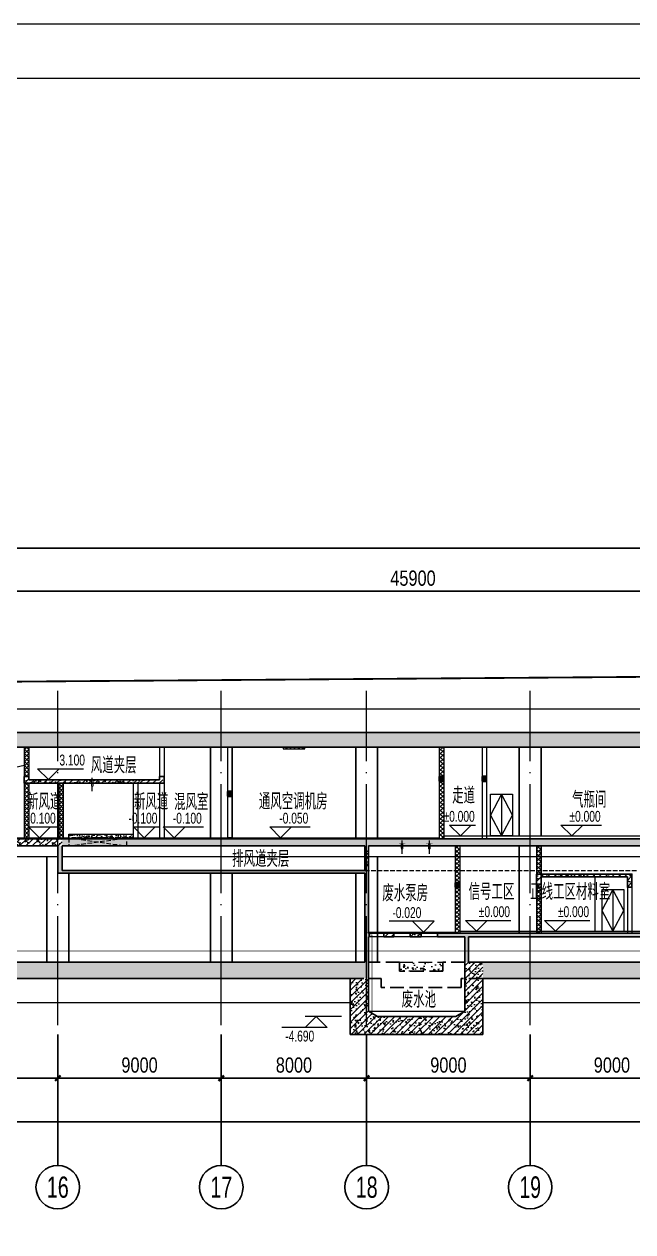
# Model space of a CAD drawing. Extents: x 4 to 13611208, y -605838 to 574722.
# Drawn here: x 13237547 to 13271047, y -360409 to -293907 of the extents above; entities that cross this region are included whole.
import ezdxf
from ezdxf.enums import TextEntityAlignment as Align

# ---------------------------------------------------------------- set-up
doc = ezdxf.new("R2010")
doc.units = 0
doc.header["$LTSCALE"] = 1000
doc.header["$MEASUREMENT"] = 0
for name, pattern in [('ACAD_ISO10W100', [18.5, 12, -3, 0.5, -3]), ('CONTINOUS', [0]), ('DASH', [0.35, 0.25, -0.1]), ('DOTE', [2.42, 2, -0.2, 0.02, -0.2])]:
    doc.linetypes.add(name, pattern=pattern)
for name, color, linetype, lineweight in [('1-WALL-砼', 8, 'Continuous', 30), ('1-填充', 8, 'Continuous', 5), ('1-孔洞', 7, 'Continuous', 5), ('1-开孔（楼板）', 7, 'Continuous', 5), ('1-文字(房间名称)', 8, 'Continuous', 5), ('1-线路', 8, 'ACAD_ISO10W100', 5), ('1-结构梁', 8, 'Continuous', 5), ('1-装修', 8, 'Continuous', 5), ('1-预埋件', 8, 'Continuous', 5), ('COLUMN', 8, 'Continuous', 5), ('COLUMN(构造柱)', 8, 'Continuous', 35), ('DIM_ELEV', 3, 'Continuous', 5), ('DOTE', 14, 'DOTE', 5), ('PUB_HATCH', 8, 'Continuous', 5), ('PUB_TITLE', 8, 'Continuous', 5), ('WALL', 2, 'Continuous', 5), ('WINDOW', 8, 'Continuous', 5), ('人防预埋吊钩', 1, 'CONTINOUS', 5), ('建筑看线', 161, 'Continuous', 5), ('环控预埋件', 1, 'Continuous', 5)]:
    doc.layers.add(name, color=color, linetype=linetype, lineweight=lineweight)
for name, color, linetype in [('AXIS', 3, 'Continuous'), ('AXIS_TEXT', 7, 'Continuous'), ('PUB_TEXT', 8, 'Continuous')]:
    doc.layers.add(name, color=color, linetype=linetype)
doc.styles.add('C', font='HZTXT_E', dxfattribs={"width": 0.7, "bigfont": 'HZTXT'})
doc.styles.add('C_T3', font='fsdb_e.shx', dxfattribs={"width": 0.8, "bigfont": 'hzdx.shx'})
doc.styles.add('COMPLEX', font='hztxt_e.shx', dxfattribs={"width": 0.6, "bigfont": 'HZTXT.shx'})
doc.dimstyles.new('_TCH_ARCH&&300', dxfattribs={"dimtxt": 840, "dimasz": 300, "dimexe": 300, "dimexo": 600, "dimgap": 300, "dimtad": 1, "dimdec": 0, "dimzin": 0, "dimdsep": 46, "dimtxsty": 'C_T3', "dimblk": 'ARCHTICK', "dimcen": 0.09, "dimclrd": 3, "dimclre": 3, "dimclrt": 3, "dimadec": 4, "dimazin": 2, "dimtfac": 1, "dimtdec": 0, "dimtix": 1, "dimtmove": 2, "dimatfit": 3, "dimfxl": 1, "dimtolj": 1, "dimtzin": 0, "dimarcsym": 0})
pattern_1 = [(45, (0, 0), (-176.7766953, 176.7766953), []), (50, (0, 0), (717.260183, -62.752135), [75, -825]), (355, (0, 0), (-138.751334, 752.192134), [60, -660]), (100.4514, (59.8, -5.2), (578.50938, 689.439542), [63.74019, -701.142112]), (46.1842, (0, 200), (1067.24105, -165.519014), [112.5, -1237.5]), (96.6356, (88.9, 186.2), (934.662706, 974.11787), [95.61029, -1051.713]), (351.1842, (0, 200), (934.661945, 974.1186), [90, -990]), (21, (100, 150), (596.907052, -402.61889), [75, -825]), (326, (100, 150), (243.31533, 725.150045), [60, -660]), (71.4514, (149.74, 116.45), (840.22263, 322.530497), [63.74019, -701.142112]), (37.5, (0, 0), (12.1598553, 332.893854), [0, -652, 0, -670, 0, -662.5]), (7.5, (0, 0), (263.069537, 394.411712), [0, -382, 0, -637, 0, -252.5]), (327.5, (-223, 0), (533.822436, -22.554872), [0, -250, 0, -780, 0, -1035]), (317.5, (-323, 0), (583.18617, 100.104982), [0, -325, 0, -518, 0, -735])]
pattern_2 = [(45, (0, 0), (-112.2532015, 112.2532015), []), (135, (0, 0), (-112.2532015, -112.2532015), [])]

# ---------------------------------------------------------------- blocks, each defined once
blk = doc.blocks.new('A$C16B82DF2')
at = {"layer": '1-预埋件'}
blk.add_line((175, 0), (175, 734), dxfattribs=at)
at = {"layer": '人防预埋吊钩', "ltscale": 0.025}
blk.add_lwpolyline([(349, 561, 30, 30, 0), (230, 561, 30, 30, 0), (230, 287, 25, 25, -1), (119, 287, 30, 30, 0), (119, 561, 30, 30, 0), (0, 561, 30, 30, 0)], format="xyseb", dxfattribs=at)
blk = doc.blocks.new('_ArchTick')
at = {"color": 0, "linetype": 'ByBlock', "const_width": 0.4}
blk.add_lwpolyline([(-0.5, -0.5), (0.5, 0.5)], dxfattribs=at)
blk = doc.blocks.new('*D1400')
at = {"layer": 'AXIS', "color": 3, "lineweight": -2}
for p, q in [((13121697, -329857), (13121697, -322460)), ((13473697, -329857), (13473697, -322460)), ((13121697, -322760), (13473697, -322760))]:
    blk.add_line(p, q, dxfattribs=at)
at = {"layer": 'AXIS', "color": 3, "lineweight": -2, "xscale": 300, "yscale": 300, "zscale": 300, "rotation": 180}
blk.add_blockref('_ArchTick', (13121697, -322760), dxfattribs=at)
at = {"layer": 'AXIS', "color": 3, "lineweight": -2, "xscale": 300, "yscale": 300, "zscale": 300}
blk.add_blockref('_ArchTick', (13473697, -322760), dxfattribs=at)
at = {"layer": 'AXIS', "color": 3, "insert": (13297697, -322040), "char_height": 840, "attachment_point": 5, "style": 'C_T3'}
blk.add_mtext('\\A1;352000', dxfattribs=at)
blk = doc.blocks.new('*D1404')
at = {"layer": 'AXIS', "color": 3, "lineweight": -2}
for p, q in [((13235997, -330457), (13235997, -324838)), ((13235997, -325138), (13281897, -325138)), ((13281897, -330457), (13281897, -324838))]:
    blk.add_line(p, q, dxfattribs=at)
at = {"layer": 'AXIS', "color": 3, "lineweight": -2, "xscale": 300, "yscale": 300, "zscale": 300, "rotation": 180}
blk.add_blockref('_ArchTick', (13235997, -325138), dxfattribs=at)
at = {"layer": 'AXIS', "color": 3, "lineweight": -2, "xscale": 300, "yscale": 300, "zscale": 300}
blk.add_blockref('_ArchTick', (13281897, -325138), dxfattribs=at)
at = {"layer": 'AXIS', "color": 3, "insert": (13258947, -324418), "char_height": 840, "attachment_point": 5, "style": 'C_T3'}
blk.add_mtext('\\A1;45900', dxfattribs=at)
blk = doc.blocks.new('*D1423')
at = {"layer": 'AXIS', "color": 3, "lineweight": -2}
for p, q in [((13230997, -350149), (13230997, -352249)), ((13239397, -350149), (13239397, -352249)), ((13230997, -351949), (13239397, -351949))]:
    blk.add_line(p, q, dxfattribs=at)
at = {"layer": 'AXIS', "color": 3, "lineweight": -2, "xscale": 300, "yscale": 300, "zscale": 300, "rotation": 180}
blk.add_blockref('_ArchTick', (13230997, -351949), dxfattribs=at)
at = {"layer": 'AXIS', "color": 3, "lineweight": -2, "xscale": 300, "yscale": 300, "zscale": 300}
blk.add_blockref('_ArchTick', (13239397, -351949), dxfattribs=at)
at = {"layer": 'AXIS', "color": 3, "insert": (13235197, -351229), "char_height": 840, "attachment_point": 5, "style": 'C_T3'}
blk.add_mtext('\\A1;8400', dxfattribs=at)
blk = doc.blocks.new('*D1424')
at = {"layer": 'AXIS', "color": 3, "lineweight": -2}
for p, q in [((13239397, -350149), (13239397, -352249)), ((13248397, -350149), (13248397, -352249)), ((13239397, -351949), (13248397, -351949))]:
    blk.add_line(p, q, dxfattribs=at)
at = {"layer": 'AXIS', "color": 3, "lineweight": -2, "xscale": 300, "yscale": 300, "zscale": 300, "rotation": 180}
blk.add_blockref('_ArchTick', (13239397, -351949), dxfattribs=at)
at = {"layer": 'AXIS', "color": 3, "lineweight": -2, "xscale": 300, "yscale": 300, "zscale": 300}
blk.add_blockref('_ArchTick', (13248397, -351949), dxfattribs=at)
at = {"layer": 'AXIS', "color": 3, "insert": (13243897, -351229), "char_height": 840, "attachment_point": 5, "style": 'C_T3'}
blk.add_mtext('\\A1;9000', dxfattribs=at)
blk = doc.blocks.new('*D1425')
at = {"layer": 'AXIS', "color": 3, "lineweight": -2}
for p, q in [((13248397, -350149), (13248397, -352249)), ((13256397, -350149), (13256397, -352249)), ((13248397, -351949), (13256397, -351949))]:
    blk.add_line(p, q, dxfattribs=at)
at = {"layer": 'AXIS', "color": 3, "lineweight": -2, "xscale": 300, "yscale": 300, "zscale": 300, "rotation": 180}
blk.add_blockref('_ArchTick', (13248397, -351949), dxfattribs=at)
at = {"layer": 'AXIS', "color": 3, "lineweight": -2, "xscale": 300, "yscale": 300, "zscale": 300}
blk.add_blockref('_ArchTick', (13256397, -351949), dxfattribs=at)
at = {"layer": 'AXIS', "color": 3, "insert": (13252397, -351229), "char_height": 840, "attachment_point": 5, "style": 'C_T3'}
blk.add_mtext('\\A1;8000', dxfattribs=at)
blk = doc.blocks.new('*D1426')
at = {"layer": 'AXIS', "color": 3, "lineweight": -2}
for p, q in [((13256397, -350149), (13256397, -352249)), ((13265397, -350149), (13265397, -352249)), ((13256397, -351949), (13265397, -351949))]:
    blk.add_line(p, q, dxfattribs=at)
at = {"layer": 'AXIS', "color": 3, "lineweight": -2, "xscale": 300, "yscale": 300, "zscale": 300, "rotation": 180}
blk.add_blockref('_ArchTick', (13256397, -351949), dxfattribs=at)
at = {"layer": 'AXIS', "color": 3, "lineweight": -2, "xscale": 300, "yscale": 300, "zscale": 300}
blk.add_blockref('_ArchTick', (13265397, -351949), dxfattribs=at)
at = {"layer": 'AXIS', "color": 3, "insert": (13260897, -351229), "char_height": 840, "attachment_point": 5, "style": 'C_T3'}
blk.add_mtext('\\A1;9000', dxfattribs=at)
blk = doc.blocks.new('*D1427')
at = {"layer": 'AXIS', "color": 3, "lineweight": -2}
for p, q in [((13265397, -350149), (13265397, -352249)), ((13274397, -350149), (13274397, -352249)), ((13265397, -351949), (13274397, -351949))]:
    blk.add_line(p, q, dxfattribs=at)
at = {"layer": 'AXIS', "color": 3, "lineweight": -2, "xscale": 300, "yscale": 300, "zscale": 300, "rotation": 180}
blk.add_blockref('_ArchTick', (13265397, -351949), dxfattribs=at)
at = {"layer": 'AXIS', "color": 3, "lineweight": -2, "xscale": 300, "yscale": 300, "zscale": 300}
blk.add_blockref('_ArchTick', (13274397, -351949), dxfattribs=at)
at = {"layer": 'AXIS', "color": 3, "insert": (13269897, -351229), "char_height": 840, "attachment_point": 5, "style": 'C_T3'}
blk.add_mtext('\\A1;9000', dxfattribs=at)
blk = doc.blocks.new('*D1453')
at = {"layer": 'AXIS', "color": 3, "lineweight": -2}
for p, q in [((13121697, -350149), (13121697, -354649)), ((13473697, -350149), (13473697, -354649)), ((13121697, -354349), (13473697, -354349))]:
    blk.add_line(p, q, dxfattribs=at)
at = {"layer": 'AXIS', "color": 3, "lineweight": -2, "xscale": 300, "yscale": 300, "zscale": 300, "rotation": 180}
blk.add_blockref('_ArchTick', (13121697, -354349), dxfattribs=at)
at = {"layer": 'AXIS', "color": 3, "lineweight": -2, "xscale": 300, "yscale": 300, "zscale": 300}
blk.add_blockref('_ArchTick', (13473697, -354349), dxfattribs=at)
at = {"layer": 'AXIS', "color": 3, "insert": (13297697, -353629), "char_height": 840, "attachment_point": 5, "style": 'C_T3'}
blk.add_mtext('\\A1;352000', dxfattribs=at)
blk = doc.blocks.new('_AXISO')
blk.add_circle((0, 0), 0.5)
at = {"layer": 'AXIS_TEXT', "style": 'COMPLEX', "width": 1.041667}
blk.add_attdef('A', text='', height=0.56, dxfattribs=at).set_placement((-0.25, -0.28), (0.25, -0.28), align=Align.FIT)

msp = doc.modelspace()

# ---------------------------------------------------------------- hatches: boundary and pattern name
at = {"layer": '1-填充'}
h = msp.add_hatch(dxfattribs=at)
h.set_pattern_fill('钢筋混凝土', color=256, scale=100, style=0)
h.set_pattern_definition(pattern_1)
h.paths.add_polyline_path([(13472857.3, -332911.1), (13231757.3, -332911.1), (13231757.3, -333711.1), (13472857.3, -333711.1)])
h = msp.add_hatch(dxfattribs=at)
h.set_pattern_fill('钢筋混凝土', color=256, scale=100, style=0)
h.set_pattern_definition(pattern_1)
h.paths.add_polyline_path([(13245247.3, -335711.1), (13245247.3, -335511.1), (13237797.3, -335511.1), (13237797.3, -335336.1), (13237547.3, -335336.1), (13237547.3, -335711.1)])
h = msp.add_hatch(dxfattribs=at)
h.set_pattern_fill('钢筋混凝土', color=256, scale=100, style=0)
h.set_pattern_definition(pattern_1)
h.paths.add_polyline_path([(13230997.3, -338161.1), (13230997.3, -339161.1), (13239647.3, -339161.1), (13239647.3, -338761.1), (13231797.3, -338761.1), (13231797.3, -338161.1)])
h = msp.add_hatch(dxfattribs=at)
h.set_pattern_fill('钢筋混凝土', color=256, scale=100, style=0)
h.set_pattern_definition(pattern_1)
h.paths.add_polyline_path([(13256497.3, -340511.1), (13256297.3, -340511.1), (13239647.3, -340511.1), (13239647.3, -339161.1), (13239397.3, -339161.1), (13239397.3, -340661.1), (13256297.3, -340661.1), (13256297.3, -345551.1), (13256497.3, -345551.1), (13256497.3, -344161.1), (13256537.3, -344161.1), (13256537.3, -343961.1), (13256497.3, -343961.1)])
h = msp.add_hatch(dxfattribs=at)
h.set_pattern_fill('钢筋混凝土', color=256, scale=100, style=0)
h.set_pattern_definition(pattern_1)
h.paths.add_polyline_path([(13262797.3, -338761.1), (13239997.3, -338761.1), (13239647.3, -338761.1), (13239647.3, -339161.1), (13239997.3, -339161.1), (13262797.3, -339161.1)])
h = msp.add_hatch(dxfattribs=at)
h.set_pattern_fill('混凝土', color=256, scale=50, style=0)
h.set_pattern_definition([(50, (793255.2, -429824.43), (358.630091, -31.3760675), [37.5, -412.5]), (355, (793255.2, -429824.43), (-69.375667, 376.096067), [30, -330]), (100.4514, (793285.08, -429827.05), (289.254691, 344.719771), [31.870095, -350.571056]), (46.1842, (793255.2, -429724.43), (533.620524, -82.759507), [56.25, -618.75]), (96.6356, (793299.66, -429731.33), (467.331353, 487.058935), [47.805144, -525.8565]), (351.1842, (793255.2, -429724.43), (467.330973, 487.0593), [45, -495]), (21, (793305.2, -429749.43), (298.453526, -201.309445), [37.5, -412.5]), (326, (793305.2, -429749.43), (121.657666, 362.575023), [30, -330]), (71.4514, (793330.06, -429766.2), (420.111314, 161.265248), [31.870095, -350.571056]), (37.5, (793255.19, -429824.43), (6.0799277, 166.4469269), [0, -326, 0, -335, 0, -331.25]), (7.5, (793255.2, -429824.43), (131.5347687, 197.205856), [0, -191, 0, -318.5, 0, -126.25]), (327.5, (793143.7, -429824.43), (266.9112181, -11.2774359), [0, -125, 0, -390, 0, -517.5]), (317.5, (793093.7, -429824.43), (291.5930847, 50.052491), [0, -162.5, 0, -259, 0, -367.5])])
h.paths.add_polyline_path([(13239997.3, -338711.1), (13239997.3, -338511.1), (13243547.3, -338511.1), (13243547.3, -338761.1), (13239997.3, -338761.1)])
h = msp.add_hatch(dxfattribs=at)
h.set_pattern_fill('钢筋混凝土', color=256, scale=100, style=0)
h.set_pattern_definition(pattern_1)
h.paths.add_polyline_path([(13256497.3, -339161.1), (13256297.3, -339161.1), (13256297.3, -340511.1), (13256497.3, -340511.1)])
h = msp.add_hatch(dxfattribs=at)
h.set_pattern_fill('钢筋混凝土', color=256, scale=100, style=0)
h.set_pattern_definition(pattern_1)
h.paths.add_polyline_path([(13297447.3, -338911.1), (13298547.3, -338911.1), (13298547.3, -339161.1), (13298797.3, -339161.1), (13298797.3, -338994.3), (13298847.3, -339023.8), (13298847.3, -338820.2), (13298797.3, -338820.2), (13298797.3, -338761.1), (13297447.3, -338761.1), (13262797.3, -338761.1), (13262797.3, -339161.1), (13297447.3, -339161.1)])
h = msp.add_hatch(dxfattribs=at)
h.set_pattern_fill('钢筋混凝土', color=256, scale=100, style=0)
h.set_pattern_definition(pattern_1)
h.paths.add_polyline_path([(13265747.3, -340711.1), (13265747.3, -341436.1), (13265997.3, -341436.1), (13265997.3, -340861.1), (13270747.3, -340861.1), (13270747.3, -341436.1), (13270997.3, -341436.1), (13270997.3, -340711.1)])
h = msp.add_hatch(dxfattribs=at)
h.set_pattern_fill('钢筋混凝土', color=256, scale=100, style=0)
h.set_pattern_definition(pattern_1)
h.paths.add_polyline_path([(13257897.3, -343961.1), (13257337.3, -343961.1), (13257337.3, -344161.1), (13257897.3, -344161.1)])
h = msp.add_hatch(dxfattribs=at)
h.set_pattern_fill('钢筋混凝土', color=256, scale=100, style=0)
h.set_pattern_definition(pattern_1)
h.paths.add_polyline_path([(13259397.3, -344161.1), (13259397.3, -343961.1), (13258797.3, -343961.1), (13258797.3, -344161.1)])
h = msp.add_hatch(dxfattribs=at)
h.set_pattern_fill('钢筋混凝土', color=256, scale=100, style=0)
h.set_pattern_definition(pattern_1)
h.paths.add_polyline_path([(13275897.3, -343961.1), (13275897.3, -344161.1), (13305897.3, -344161.1), (13305897.3, -343961.1)])
h.paths.add_polyline_path([(13275097.3, -344161.1), (13275097.3, -343961.1), (13260297.3, -343961.1), (13260297.3, -344161.1), (13261797.3, -344161.1), (13261797.3, -345551.1), (13261997.3, -345551.1), (13261997.3, -344161.1)])
h = msp.add_hatch(dxfattribs=at)
h.set_pattern_fill('钢筋混凝土', color=256, scale=100, style=0)
h.set_pattern_definition(pattern_1)
h.paths.add_polyline_path([(13255497.3, -346451.1), (13256497.3, -346451.1), (13256497.3, -345551.1), (13256297.3, -345551.1), (13143247.3, -345551.1), (13143047.3, -345551.1), (13143047.3, -346451.1), (13144047.3, -346451.1)])
h = msp.add_hatch(dxfattribs=at)
h.set_pattern_fill('钢筋混凝土', color=256, scale=100, style=0)
h.set_pattern_definition(pattern_1)
h.paths.add_polyline_path([(13262797.3, -345551.1), (13261797.3, -345551.1), (13261797.3, -348251.1), (13261297.3, -348551.1), (13256997.3, -348551.1), (13256497.3, -348251.1), (13256497.3, -346451.1), (13255497.3, -346451.1), (13255497.3, -349551.1), (13262797.3, -349551.1)])
at = {"layer": '1-填充', "linetype": 'DASH', "ltscale": 3}
h = msp.add_hatch(dxfattribs=at)
h.set_pattern_fill('混凝土', color=8, scale=100, style=0)
h.set_pattern_definition([(50, (793255.2, 72004.07), (717.260183, -62.752135), [75, -825]), (355, (793255.2, 72004.1), (-138.751334, 752.192134), [60, -660]), (100.4514, (793314.97, 71998.84), (578.50938, 689.439542), [63.74019, -701.14211]), (46.1842, (793255.2, 72204.1), (1067.24105, -165.519014), [112.5, -1237.5]), (96.6356, (793344.1, 72190.3), (934.662706, 974.11787), [95.61029, -1051.713]), (351.1842, (793255.2, 72204.1), (934.66195, 974.1186), [90, -990]), (21, (793355.2, 72154.07), (596.907052, -402.61889), [75, -825]), (326, (793355.2, 72154.1), (243.31533, 725.150045), [60, -660]), (71.4514, (793404.94, 72120.5), (840.22263, 322.530497), [63.74019, -701.14211]), (37.5, (793255.2, 72004.07), (12.1598553, 332.893854), [0, -652, 0, -670, 0, -662.5]), (7.5, (793255.2, 72004.07), (263.069537, 394.411712), [0, -382, 0, -637, 0, -252.5]), (327.5, (793032.2, 72004.07), (533.822436, -22.554872), [0, -250, 0, -780, 0, -1035]), (317.5, (792932.2, 72004.07), (583.18617, 100.104982), [0, -325, 0, -518, 0, -735])])
h.paths.add_polyline_path([(13258197.3, -345551.1), (13260597.3, -345551.1), (13260597.3, -346051.1), (13258197.3, -346051.1)])
at = {"layer": '1-填充'}
h = msp.add_hatch(dxfattribs=at)
h.set_pattern_fill('钢筋混凝土', color=256, scale=100, style=0)
h.set_pattern_definition(pattern_1)
h.paths.add_polyline_path([(13460397.3, -345551.1), (13262797.3, -345551.1), (13262797.3, -346451.1), (13458152, -346451.1), (13459197.3, -347931.1), (13465797.3, -347931.1), (13465797.3, -349551.1), (13472897.3, -349551.1), (13472897.3, -348251.1), (13472397.3, -348551.1), (13467297.3, -348551.1), (13466797.3, -348251.1), (13466797.3, -346931.1), (13460397.3, -346931.1)])
at = {"layer": 'PUB_HATCH'}
h = msp.add_hatch(dxfattribs=at)
h.set_pattern_fill('ANSI37', color=8, scale=100, style=0)
h.set_pattern_definition(pattern_2)
h.paths.add_polyline_path([(13237547.3, -333711.1), (13237547.3, -335336.1), (13237797.3, -335336.1), (13237797.3, -333711.1)])
h = msp.add_hatch(dxfattribs=at)
h.set_pattern_fill('ANSI37', color=8, scale=100, style=0)
h.set_pattern_definition(pattern_2)
h.paths.add_polyline_path([(13260397.3, -335336.1), (13260647.3, -335336.1), (13260647.3, -333711.1), (13260397.3, -333711.1)])
h = msp.add_hatch(dxfattribs=at)
h.set_pattern_fill('ANSI37', color=8, scale=100, style=0)
h.set_pattern_definition(pattern_2)
h.paths.add_polyline_path([(13237547.3, -335711.1), (13237547.3, -338761.1), (13237797.3, -338761.1), (13237797.3, -335711.1)])
h = msp.add_hatch(dxfattribs=at)
h.set_pattern_fill('ANSI37', color=8, scale=100, style=0)
h.set_pattern_definition(pattern_2)
h.paths.add_polyline_path([(13239447.3, -335711.1), (13239447.3, -338761.1), (13239697.3, -338761.1), (13239697.3, -335711.1)])
for points in [[(13260397.3, -335586.1), (13260647.3, -335586.1), (13260647.3, -335336.1), (13260397.3, -335336.1)], [(13262747.3, -335586.1), (13262997.3, -335586.1), (13262997.3, -335336.1), (13262747.3, -335336.1)], [(13248747.3, -336411.1), (13248997.3, -336411.1), (13248997.3, -336161.1), (13248747.3, -336161.1)], [(13261272.3, -341436.1), (13261522.3, -341436.1), (13261522.3, -341186.1), (13261272.3, -341186.1)]]:
    msp.add_hatch(color=256, dxfattribs=at).paths.add_polyline_path(points)
h = msp.add_hatch(dxfattribs=at)
h.set_pattern_fill('ANSI37', color=8, scale=100, style=0)
h.set_pattern_definition(pattern_2)
h.paths.add_polyline_path([(13260647.3, -335586.1), (13260397.3, -335586.1), (13260397.3, -338761.1), (13260647.3, -338761.1)])
h = msp.add_hatch(dxfattribs=at)
h.set_pattern_fill('ANSI37', color=8, scale=100, style=0)
h.set_pattern_definition(pattern_2)
h.paths.add_polyline_path([(13261272.3, -341186.1), (13261522.3, -341186.1), (13261522.3, -339161.1), (13261272.3, -339161.1)])
h = msp.add_hatch(dxfattribs=at)
h.set_pattern_fill('ANSI37', color=8, scale=100, style=0)
h.set_pattern_definition(pattern_2)
h.paths.add_polyline_path([(13265747.3, -339161.1), (13265747.3, -340711.1), (13265997.3, -340711.1), (13265997.3, -339161.1)])
h = msp.add_hatch(dxfattribs=at)
h.set_pattern_fill('ANSI37', color=8, scale=100, style=0)
h.set_pattern_definition(pattern_2)
h.paths.add_polyline_path([(13261522.3, -341436.1), (13261272.3, -341436.1), (13261272.3, -343961.1), (13261522.3, -343961.1)])
h = msp.add_hatch(dxfattribs=at)
h.set_pattern_fill('ANSI37', color=8, scale=100, style=0)
h.set_pattern_definition(pattern_2)
h.paths.add_polyline_path([(13265747.3, -341436.1), (13265747.3, -343961.1), (13265997.3, -343961.1), (13265997.3, -341436.1)])
at = {"layer": '环控预埋件'}
h = msp.add_hatch(dxfattribs=at)
h.set_pattern_fill('ANSI31', color=256, scale=100, style=0)
h.set_pattern_definition([(45, (793255.2, -429824.43), (-112.2532015, 112.2532015), [])])
h.paths.add_polyline_path([(13251797.3, -333711.1), (13251797.3, -333811.1), (13252997.3, -333811.1), (13252997.3, -333711.1)])

# ---------------------------------------------------------------- linework, layer by layer
at = {"color": 0, "const_width": 100}
msp.add_lwpolyline([(13170347.3, -330619.1), (13373897.3, -329071.1)], dxfattribs=at)
at = {"const_width": 30}
msp.add_lwpolyline([(13256537.3, -344061.1), (13256691.7, -344061.1), (13256691.7, -348461.9)], dxfattribs=at)
at = {"layer": '1-WALL-砼'}
for p, q in [((13231797.3, -332911.1), (13473697.3, -332911.1)), ((13230197.3, -333711.1), (13472897.3, -333711.1)), ((13237547.3, -335336.1), (13237547.3, -335711.1)), ((13237797.3, -335336.1), (13237547.3, -335336.1)), ((13237547.3, -335711.1), (13245247.3, -335711.1)), ((13237797.3, -335511.1), (13237797.3, -335336.1)), ((13244997.3, -335511.1), (13237797.3, -335511.1)), ((13245247.3, -335336.1), (13244997.3, -335336.1)), ((13244997.3, -335336.1), (13244997.3, -335511.1)), ((13245247.3, -335711.1), (13245247.3, -335336.1)), ((13239397.3, -339161.1), (13239397.3, -340661.1)), ((13239647.3, -340511.1), (13239647.3, -339161.1)), ((13256297.3, -339161.1), (13256297.3, -340511.1)), ((13256497.3, -343961.1), (13256497.3, -339161.1)), ((13239397.3, -340661.1), (13256297.3, -340661.1)), ((13256297.3, -340511.1), (13239647.3, -340511.1)), ((13256297.3, -340661.1), (13256297.3, -345551.1)), ((13256537.3, -343961.1), (13256497.3, -343961.1)), ((13256497.3, -345551.1), (13256497.3, -344161.1)), ((13256497.3, -344161.1), (13256537.3, -344161.1)), ((13256537.3, -344161.1), (13256537.3, -343961.1)), ((13275097.3, -343961.1), (13260297.3, -343961.1)), ((13260297.3, -343961.1), (13260297.3, -344161.1)), ((13261797.3, -344161.1), (13260297.3, -344161.1)), ((13261797.3, -348251.1), (13261797.3, -344161.1)), ((13261997.3, -344161.1), (13261997.3, -345551.1)), ((13261997.3, -344161.1), (13275097.3, -344161.1)), ((13256497.3, -348251.1), (13256497.3, -345551.1)), ((13335926.8, -345551.1), (13261997.3, -345551.1)), ((13255497.3, -349551.1), (13255497.3, -346451.1)), ((13458152, -346451.1), (13262797.3, -346451.1)), ((13262797.3, -349551.1), (13262797.3, -346451.1)), ((13256997.3, -348551.1), (13256497.3, -348251.1)), ((13261797.3, -348251.1), (13261297.3, -348551.1))]:
    msp.add_line(p, q, dxfattribs=at)
at = {"layer": '1-WALL-砼', "ltscale": 6}
for p, q in [((13230597.3, -339161.1), (13239397.3, -339161.1)), ((13231797.3, -338761.1), (13239997.3, -338761.1)), ((13239647.3, -339161.1), (13239997.3, -339161.1)), ((13239647.3, -339161.1), (13239997.3, -339161.1)), ((13239997.3, -338761.1), (13297447.3, -338761.1)), ((13239997.3, -339161.1), (13256297.3, -339161.1)), ((13256497.3, -339161.1), (13279397.3, -339161.1)), ((13256297.3, -345551.1), (13143247.3, -345551.1)), ((13255497.3, -346451.1), (13144047.3, -346451.1)), ((13261297.3, -348551.1), (13256997.3, -348551.1)), ((13262797.3, -349551.1), (13255497.3, -349551.1))]:
    msp.add_line(p, q, dxfattribs=at)
at = {"layer": '1-WALL-砼', "color": 8, "linetype": 'DASH', "ltscale": 3}
for p, q in [((13258197.3, -345551.1), (13256497.3, -345551.1)), ((13258197.3, -346051.1), (13258197.3, -345551.1)), ((13261797.3, -345551.1), (13260597.3, -345551.1)), ((13260597.3, -346051.1), (13260597.3, -345551.1)), ((13255497.3, -346451.1), (13257197.3, -346451.1)), ((13257197.3, -346951.1), (13257197.3, -346451.1)), ((13260597.3, -346051.1), (13258197.3, -346051.1)), ((13261597.3, -346951.1), (13261597.3, -346451.1)), ((13262772.3, -346451.1), (13261597.3, -346451.1)), ((13261597.3, -346951.1), (13257197.3, -346951.1))]:
    msp.add_line(p, q, dxfattribs=at)
at = {"layer": '1-WALL-砼'}
for points in [[(13265747.3, -340711.1), (13265747.3, -341436.1), (13265997.3, -341436.1), (13265997.3, -340861.1), (13270747.3, -340861.1), (13270747.3, -341436.1), (13270997.3, -341436.1), (13270997.3, -340711.1)], [(13257897.3, -344161.1), (13257337.3, -344161.1), (13257337.3, -343961.1), (13257897.3, -343961.1)], [(13258797.3, -344161.1), (13259397.3, -344161.1), (13259397.3, -343961.1), (13258797.3, -343961.1)]]:
    msp.add_lwpolyline(points, close=True, dxfattribs=at)
at = {"layer": '1-填充', "linetype": 'DASH'}
msp.add_line((13256297.3, -340511.1), (13271297.3, -340511.1), dxfattribs=at)
at = {"layer": '1-填充', "color": 8, "linetype": 'DASH', "ltscale": 3}
msp.add_line((13258197.3, -345551.1), (13260597.3, -345551.1), dxfattribs=at)
at = {"layer": '1-孔洞'}
msp.add_line((13256537.3, -343961.1), (13257337.3, -343961.1), dxfattribs=at)
for points in [[(13256537.3, -344161.1), (13256537.3, -343961.1), (13256487.3, -343961.1), (13256487.3, -343911.1), (13257337.3, -343911.1), (13257387.3, -343911.1), (13257387.3, -343961.1), (13257337.3, -343961.1), (13257337.3, -344161.1)], [(13257897.3, -344161.1), (13257897.3, -343961.1), (13257847.3, -343961.1), (13257847.3, -343911.1), (13258797.3, -343911.1), (13258847.3, -343911.1), (13258847.3, -343961.1), (13258797.3, -343961.1), (13258797.3, -344161.1)], [(13259397.3, -344161.1), (13259397.3, -343961.1), (13259347.3, -343961.1), (13259347.3, -343911.1), (13260297.3, -343911.1), (13260347.3, -343911.1), (13260347.3, -343961.1), (13260297.3, -343961.1), (13260297.3, -344161.1)]]:
    msp.add_lwpolyline(points, close=True, dxfattribs=at)
for points in [[(13257897.3, -343961.1), (13258797.3, -343961.1)], [(13259397.3, -343961.1), (13260297.3, -343961.1)]]:
    msp.add_lwpolyline(points, dxfattribs=at)
at = {"layer": '1-开孔（楼板）', "linetype": 'DASH'}
msp.add_lwpolyline([(13239997.3, -338711.1), (13239997.3, -339161.1), (13243197.3, -339161.1), (13243197.3, -338711.1)], close=True, dxfattribs=at)
for points in [[(13239997.3, -339161.1), (13243197.3, -338711.1)], [(13239997.3, -338711.1), (13243197.3, -339161.1)]]:
    msp.add_lwpolyline(points, dxfattribs=at)
at = {"layer": '1-线路', "color": 1, "ltscale": 0.1, "const_width": 30}
msp.add_lwpolyline([(13119620.3, -344941.1), (13478780.3, -344941.1)], dxfattribs=at)
at = {"layer": '1-结构梁'}
for p, q in [((13231797.3, -331611.1), (13335097.3, -331611.1)), ((13239397.3, -339761.1), (13229897.3, -339761.1)), ((13279397.3, -339761.1), (13239647.3, -339761.1)), ((13255497.3, -347791.1), (13160047.3, -347791.1)), ((13292597.3, -347791.1), (13262797.3, -347791.1)), ((13256497.3, -348251.1), (13261797.3, -348251.1))]:
    msp.add_line(p, q, dxfattribs=at)
at = {"layer": '1-装修', "ltscale": 700}
for points in [[(13235772.4, -338711.1), (13239997.3, -338711.1)], [(13243197.3, -338711.1), (13260397.3, -338711.1)], [(13260647.3, -338611.1), (13271572.3, -338611.1)], [(13256497.3, -343911.1), (13261272.3, -343911.1)], [(13261522.3, -343861.1), (13272397.3, -343861.1)]]:
    msp.add_lwpolyline(points, dxfattribs=at)
at = {"layer": '1-装修', "color": 8, "linetype": 'DASH', "ltscale": 3}
msp.add_lwpolyline([(13258197.3, -345551.1), (13260597.3, -345551.1), (13260597.3, -346051.1), (13258197.3, -346051.1)], close=True, dxfattribs=at)
at = {"layer": 'AXIS'}
for p, q in [((13239397.2, -349549.1), (13239397.2, -356749.1)), ((13248397.2, -349549.1), (13248397.2, -356749.1)), ((13256397.2, -349549.1), (13256397.2, -356749.1)), ((13265397.2, -349549.1), (13265397.2, -356749.1))]:
    msp.add_line(p, q, dxfattribs=at)
at = {"layer": 'COLUMN', "color": 127, "lineweight": -3}
for p, q in [((13247797.3, -338711.1), (13247797.3, -333711.1)), ((13248997.3, -338711.1), (13248997.3, -333711.1)), ((13255797.3, -338711.1), (13255797.3, -333711.1)), ((13256997.3, -338711.1), (13256997.3, -333711.1)), ((13264797.3, -338611.1), (13264797.3, -333711.1)), ((13265997.3, -338611.1), (13265997.3, -333711.1)), ((13264797.3, -343911.1), (13264797.3, -339161.1)), ((13265997.3, -343861.1), (13265997.3, -339161.1)), ((13238797.3, -345551.1), (13238797.3, -339761.1)), ((13256997.3, -344161.1), (13256997.3, -339761.1)), ((13239997.3, -345551.1), (13239997.3, -340661.1)), ((13247797.3, -345551.1), (13247797.3, -340661.1)), ((13248997.3, -345551.1), (13248997.3, -340661.1)), ((13255797.3, -344161.1), (13255797.3, -340661.1)), ((13255797.3, -345551.1), (13255797.3, -344161.1)), ((13256997.3, -345551.1), (13256997.3, -344161.1))]:
    msp.add_line(p, q, dxfattribs=at)
at = {"layer": 'COLUMN(构造柱)'}
for p, q in [((13260647.3, -335336.1), (13260397.3, -335336.1)), ((13260397.3, -335336.1), (13260397.3, -335586.1)), ((13260397.3, -335586.1), (13260647.3, -335586.1)), ((13260647.3, -335586.1), (13260647.3, -335336.1)), ((13262997.3, -335336.1), (13262747.3, -335336.1)), ((13262747.3, -335336.1), (13262747.3, -335586.1)), ((13262747.3, -335586.1), (13262997.3, -335586.1)), ((13262997.3, -335586.1), (13262997.3, -335336.1)), ((13248997.3, -336161.1), (13248747.3, -336161.1)), ((13248747.3, -336161.1), (13248747.3, -336411.1)), ((13248747.3, -336411.1), (13248997.3, -336411.1)), ((13248997.3, -336411.1), (13248997.3, -336161.1)), ((13261522.3, -341186.1), (13261272.3, -341186.1)), ((13261272.3, -341186.1), (13261272.3, -341436.1)), ((13261272.3, -341436.1), (13261522.3, -341436.1)), ((13261522.3, -341436.1), (13261522.3, -341186.1))]:
    msp.add_line(p, q, dxfattribs=at)
at = {"layer": 'DIM_ELEV'}
for p, q in [((13238878, -335509.1), (13238278, -334909.1)), ((13238278, -334909.1), (13240807.5, -334909.1)), ((13238878, -335509.1), (13239478, -334909.1)), ((13238393.6, -338709.1), (13237793.6, -338109.1)), ((13237793.6, -338109.1), (13239387, -338109.1)), ((13238393.6, -338709.1), (13238993.6, -338109.1)), ((13244157.6, -338709.1), (13243557.6, -338109.1)), ((13243557.6, -338109.1), (13244983.5, -338109.1)), ((13244157.6, -338709.1), (13244757.6, -338109.1)), ((13245800.6, -338709.1), (13245200.6, -338109.1)), ((13245200.6, -338109.1), (13247424.6, -338109.1)), ((13245800.6, -338709.1), (13246400.6, -338109.1)), ((13251662.6, -338709.1), (13251062.6, -338109.1)), ((13251062.6, -338109.1), (13253286.6, -338109.1)), ((13251662.6, -338709.1), (13252262.6, -338109.1)), ((13261558.1, -338609.1), (13260958.1, -338009.1)), ((13260958.1, -338009.1), (13262386, -338009.1)), ((13261558.1, -338609.1), (13262158.1, -338009.1)), ((13267691.1, -338609.1), (13267091.1, -338009.1)), ((13267091.1, -338009.1), (13269315.1, -338009.1)), ((13267691.1, -338609.1), (13268291.1, -338009.1)), ((13260117.2, -343309.1), (13257629.4, -343309.1)), ((13259517.2, -343909.1), (13258917.2, -343309.1)), ((13259517.2, -343909.1), (13260117.2, -343309.1)), ((13262438.7, -343859.1), (13261838.7, -343259.1)), ((13261838.7, -343259.1), (13264326.4, -343259.1)), ((13262438.7, -343859.1), (13263038.7, -343259.1)), ((13266793.5, -343859.1), (13266193.5, -343259.1)), ((13266193.5, -343259.1), (13268681.3, -343259.1)), ((13266793.5, -343859.1), (13267393.5, -343259.1)), ((13253618.7, -348549.1), (13253018.7, -349149.1)), ((13255018.7, -348549.1), (13253018.7, -348549.1)), ((13253618.7, -348549.1), (13254218.7, -349149.1)), ((13254218.7, -349149.1), (13251733.6, -349149.1))]:
    msp.add_line(p, q, dxfattribs=at)
at = {"layer": 'DOTE', "linetype": 'DOTE', "ltscale": 3}
for p, q in [((13239397.2, -349019.1), (13239397.2, -330609.1)), ((13248397.2, -349019.1), (13248397.2, -330609.1)), ((13256397.2, -349019.1), (13256397.2, -330609.1)), ((13265397.2, -349019.1), (13265397.2, -330609.1))]:
    msp.add_line(p, q, dxfattribs=at)
at = {"layer": 'PUB_TITLE'}
for points in [[(13088665.2, -419906.6), (13534465.2, -419906.6), (13534465.2, -293906.6), (13088665.2, -293906.6)], [(13088665.2, -419906.6), (13534465.2, -419906.6), (13534465.2, -293906.6), (13088665.2, -293906.6)], [(13096165.2, -416906.6), (13531465.2, -416906.6), (13531465.2, -296906.6), (13096165.2, -296906.6)]]:
    msp.add_lwpolyline(points, close=True, dxfattribs=at)
at = {"layer": 'WALL'}
for p, q in [((13237547.3, -333711.1), (13237547.3, -335336.1)), ((13237797.3, -333711.1), (13237547.3, -333711.1)), ((13237797.3, -333711.1), (13237797.3, -335336.1)), ((13244997.3, -333711.1), (13244997.3, -335336.1)), ((13245247.3, -333711.1), (13244997.3, -333711.1)), ((13245247.3, -333711.1), (13245247.3, -335336.1)), ((13248747.3, -333711.1), (13248747.3, -336161.1)), ((13248997.3, -333711.1), (13248747.3, -333711.1)), ((13248997.3, -333711.1), (13248997.3, -336161.1)), ((13260397.3, -333711.1), (13260397.3, -335336.1)), ((13260647.3, -333711.1), (13260397.3, -333711.1)), ((13260647.3, -333711.1), (13260647.3, -335336.1)), ((13262747.3, -333711.1), (13262747.3, -335336.1)), ((13262997.3, -333711.1), (13262747.3, -333711.1)), ((13262997.3, -333711.1), (13262997.3, -335336.1)), ((13237797.3, -335336.1), (13237547.3, -335336.1)), ((13237547.3, -335711.1), (13237547.3, -338761.1)), ((13237797.3, -335711.1), (13237547.3, -335711.1)), ((13237797.3, -335711.1), (13237797.3, -338761.1)), ((13239447.3, -335711.1), (13239447.3, -338761.1)), ((13239697.3, -335711.1), (13239447.3, -335711.1)), ((13239697.3, -335711.1), (13239697.3, -338761.1)), ((13243547.3, -335711.1), (13243547.3, -338761.1)), ((13243797.3, -335711.1), (13243547.3, -335711.1)), ((13243797.3, -335711.1), (13243797.3, -338761.1)), ((13245247.3, -335336.1), (13244997.3, -335336.1)), ((13244997.3, -335711.1), (13244997.3, -338761.1)), ((13245247.3, -335711.1), (13244997.3, -335711.1)), ((13245247.3, -335711.1), (13245247.3, -338761.1)), ((13260397.3, -335586.1), (13260397.3, -338761.1)), ((13260647.3, -335586.1), (13260647.3, -338761.1)), ((13262747.3, -335586.1), (13262747.3, -338761.1)), ((13262997.3, -335586.1), (13262997.3, -338761.1)), ((13237797.3, -338761.1), (13237547.3, -338761.1)), ((13239697.3, -338761.1), (13239447.3, -338761.1)), ((13243797.3, -338761.1), (13243547.3, -338761.1)), ((13245247.3, -338761.1), (13244997.3, -338761.1)), ((13248747.3, -338711.1), (13248747.3, -338761.1)), ((13248997.3, -338711.1), (13248747.3, -338711.1)), ((13248997.3, -338761.1), (13248747.3, -338761.1)), ((13248997.3, -338711.1), (13248997.3, -338761.1)), ((13260647.3, -338761.1), (13260397.3, -338761.1)), ((13261272.3, -339161.1), (13261272.3, -341186.1)), ((13261522.3, -339161.1), (13261272.3, -339161.1)), ((13261522.3, -339161.1), (13261522.3, -341186.1)), ((13262997.3, -338761.1), (13262747.3, -338761.1)), ((13265747.3, -339161.1), (13265747.3, -340711.1)), ((13265997.3, -339161.1), (13265747.3, -339161.1)), ((13265997.3, -339161.1), (13265997.3, -340711.1)), ((13265997.3, -340711.1), (13265747.3, -340711.1)), ((13261272.3, -341436.1), (13261272.3, -343961.1)), ((13261522.3, -341436.1), (13261522.3, -343961.1)), ((13265747.3, -341436.1), (13265747.3, -343961.1)), ((13265997.3, -341436.1), (13265747.3, -341436.1)), ((13265997.3, -341436.1), (13265997.3, -343961.1)), ((13270747.3, -341436.1), (13270747.3, -343961.1)), ((13270997.3, -341436.1), (13270747.3, -341436.1)), ((13270997.3, -341436.1), (13270997.3, -343961.1)), ((13261522.3, -343961.1), (13261272.3, -343961.1)), ((13265997.3, -343961.1), (13265747.3, -343961.1)), ((13270997.3, -343961.1), (13270747.3, -343961.1))]:
    msp.add_line(p, q, dxfattribs=at)
at = {"layer": 'WINDOW'}
for p, q in [((13248747.3, -336411.1), (13248747.3, -338711.1)), ((13248997.3, -336411.1), (13248997.3, -338711.1))]:
    msp.add_line(p, q, dxfattribs=at)
at = {"layer": '建筑看线'}
for p, q in [((13263822.3, -336311.1), (13263822.3, -338611.1)), ((13268947.3, -340861.1), (13268947.3, -343861.1)), ((13269347.3, -341561.1), (13269347.3, -343861.1)), ((13269947.3, -341561.1), (13269347.3, -342711.1)), ((13269947.3, -341561.1), (13269947.3, -343861.1)), ((13270547.3, -342711.1), (13269947.3, -341561.1)), ((13270547.3, -341561.1), (13270547.3, -343861.1)), ((13269347.3, -342711.1), (13269947.3, -343861.1)), ((13269947.3, -343861.1), (13270547.3, -342711.1))]:
    msp.add_line(p, q, dxfattribs=at)
msp.add_lwpolyline([(13263222.3, -338611.1), (13263222.3, -336311.1), (13264422.3, -336311.1), (13264422.3, -338611.1)], close=True, dxfattribs=at)
for points in [[(13263822.3, -336311.1), (13263222.3, -337461.1), (13263822.3, -338611.1), (13264422.3, -337461.1), (13263822.3, -336311.1)], [(13269347.3, -341561.1), (13270547.3, -341561.1)]]:
    msp.add_lwpolyline(points, dxfattribs=at)
at = {"layer": '环控预埋件'}
for points in [[(13251797.3, -333711.1), (13251797.3, -333811.1), (13252997.3, -333811.1), (13252997.3, -333711.1)], [(13239997.3, -338711.1), (13239997.3, -338511.1), (13243547.3, -338511.1), (13243547.3, -338761.1), (13239997.3, -338761.1)]]:
    msp.add_lwpolyline(points, close=True, dxfattribs=at)
msp.add_lwpolyline([(13234547.3, -338511.1), (13234909.7, -335321.4), (13237547.3, -334711.1)], dxfattribs=at)

# ---------------------------------------------------------------- block references
at = {"layer": 'AXIS'}
ref = msp.add_blockref('_AXISO', (13239397.2, -357949.1), dxfattribs=dict(at, xscale=2400, yscale=2400, zscale=2400))
ref.add_attrib('A', '16', dxfattribs={"layer": 'AXIS_TEXT', "height": 1168.31, "style": 'C', "width": 0.781982}).set_placement((13238793.6, -358533.2), (13240000.8, -358533.2), align=Align.FIT)
ref = msp.add_blockref('_AXISO', (13248397.2, -357949.1), dxfattribs=dict(at, xscale=2400, yscale=2400, zscale=2400))
ref.add_attrib('A', '17', dxfattribs={"layer": 'AXIS_TEXT', "height": 1168.31, "style": 'C', "width": 0.781982}).set_placement((13247793.6, -358533.2), (13249000.8, -358533.2), align=Align.FIT)
ref = msp.add_blockref('_AXISO', (13256397.2, -357949.1), dxfattribs=dict(at, xscale=2400, yscale=2400, zscale=2400))
ref.add_attrib('A', '18', dxfattribs={"layer": 'AXIS_TEXT', "height": 1168.31, "style": 'C', "width": 0.781982}).set_placement((13255793.6, -358533.2), (13257000.8, -358533.2), align=Align.FIT)
ref = msp.add_blockref('_AXISO', (13265397.2, -357949.1), dxfattribs=dict(at, xscale=2400, yscale=2400, zscale=2400))
ref.add_attrib('A', '19', dxfattribs={"layer": 'AXIS_TEXT', "height": 1187.94, "style": 'C', "width": 0.777778}).set_placement((13264803.2, -358543), (13265991.2, -358543), align=Align.FIT)
at = {"layer": '人防预埋吊钩'}
for p in [(13241122.6, -336135.4), (13258172.6, -339585.4), (13259672.6, -339585.4)]:
    msp.add_blockref('A$C16B82DF2', p, dxfattribs=at)

# ---------------------------------------------------------------- texts
at = {"layer": '1-文字(房间名称)', "style": 'C', "width": 0.7}
for s, p in [('风道夹层', (13241214.9, -335165.8, 0)), ('走道', (13261104, -336829.9, 0)), ('新风道', (13237704.6, -337172.9, 0)), ('新风道', (13243589.6, -337167.4, 0)), ('混风室', (13245799.6, -337185.4, 0)), ('通风空调机房', (13250465, -337157.4, 0)), ('气瓶间', (13267704.3, -337056.4, 0)), ('排风道夹层', (13248991.3, -340321, 0)), ('信号工区', (13262008.4, -342130.5, 0)), ('正线工区材料室', (13265395.7, -342130.5, 0)), ('废水泵房', (13257260.1, -342204, 0)), ('废水池', (13258325.1, -348067.5, 0))]:
    msp.add_text(s, height=900, dxfattribs=at).set_placement(p)
at = {"layer": 'PUB_TEXT', "style": 'C', "width": 0.7}
for s, p in [('3.100', (13239487.5, -334729.1)), ('-0.100', (13237692, -337929.1)), ('-0.100', (13243288.5, -337929.1)), ('-0.100', (13245729.6, -337929.1)), ('-0.050', (13251591.6, -337929.1)), ('%%P0.000', (13260631, -337829.1)), ('%%P0.000', (13267560.1, -337829.1)), ('%%P0.000', (13262571.4, -343079.1)), ('%%P0.000', (13266926.3, -343079.1)), ('-0.020', (13257814.7, -343129.1)), ('-4.690', (13251918.9, -349929.1))]:
    msp.add_text(s, height=600, dxfattribs=at).set_placement(p)

# ---------------------------------------------------------------- dimensions: what is measured, and where the dimension line sits
at = {"layer": 'AXIS'}
for p1, p2, distance, picture, middle in [((13121697.2, -330457.1), (13473697.4, -330457.1), 7697.1, '*D1400', (13297697.3, -322040)), ((13235997.4, -331057.1), (13281897.4, -331057.1), 5919.1, '*D1404', (13258947.4, -324418)), ((13121697.2, -349549.1), (13473697.2, -349549.1), -4800, '*D1453', (13297697.2, -353629.1)), ((13230997.2, -349549.1), (13239397.2, -349549.1), -2400, '*D1423', (13235197.2, -351229.1)), ((13239397.2, -349549.1), (13248397.2, -349549.1), -2400, '*D1424', (13243897.2, -351229.1)), ((13248397.2, -349549.1), (13256397.2, -349549.1), -2400, '*D1425', (13252397.2, -351229.1)), ((13256397.2, -349549.1), (13265397.2, -349549.1), -2400, '*D1426', (13260897.2, -351229.1)), ((13265397.2, -349549.1), (13274397.2, -349549.1), -2400, '*D1427', (13269897.2, -351229.1))]:
    dim = msp.add_aligned_dim(p1=p1, p2=p2, distance=distance, dimstyle='_TCH_ARCH&&300', dxfattribs=at)
    dim.commit()
    dim.dimension.update_dxf_attribs({"geometry": picture, "text_midpoint": middle})

doc.saveas('drawing.dxf')
